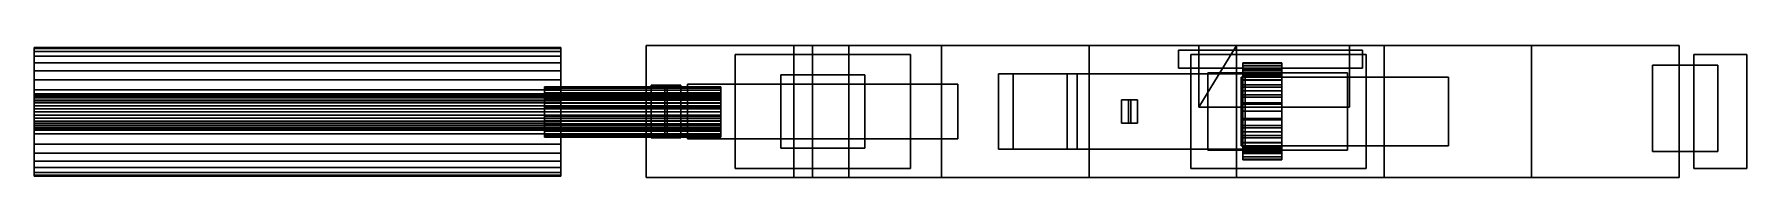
# Model space of a CAD drawing. Extents: x -0.84 to 1.05, y -0.07 to 0.07.
import ezdxf

# ---------------------------------------------------------------- set-up
doc = ezdxf.new("R2010")
doc.units = 0
for name, color, linetype in [('CARGADOR', 88, 'CONTINUOUS'), ('CUBO_5', 88, 'CONTINUOUS'), ('CUERPO', 88, 'CONTINUOUS'), ('GATILLO', 88, 'CONTINUOUS'), ('GRIP', 88, 'CONTINUOUS'), ('MIRA', 88, 'CONTINUOUS'), ('SILENCIADOR', 88, 'CONTINUOUS')]:
    doc.layers.add(name, color=color, linetype=linetype)

msp = doc.modelspace()

# ---------------------------------------------------------------- meshes
at = {"layer": 'CARGADOR'}
mesh = msp.add_polyface(dxfattribs=at)
corners = [(0.4515, -0.0427, 1.4216), (0.4515, -0.0427, 2.0181), (0.6052, -0.0427, 1.4216), (0.6052, -0.0427, 2.0181), (0.6052, 0.0427, 1.4216), (0.6052, 0.0427, 2.0181), (0.4515, 0.0427, 1.4216), (0.4515, 0.0427, 2.0181)]
mesh.append_faces([[corners[k] for k in face] for face in [(0, 1, 3, 2), (2, 3, 5, 4), (4, 5, 7, 6), (6, 7, 1, 0), (1, 7, 5, 3), (6, 0, 2, 4)]])
at = {"layer": 'CUBO_5'}
mesh = msp.add_polyface(dxfattribs=at)
corners = [(0.4193, 0.0477, 2.1929), (0.4193, 0.0477, 2.2485), (0.6217, 0.0477, 2.1929), (0.6217, 0.0477, 2.2485), (0.6217, 0.0675, 2.1929), (0.6217, 0.0675, 2.2485), (0.4193, 0.0675, 2.1929), (0.4193, 0.0675, 2.2485)]
mesh.append_faces([[corners[k] for k in face] for face in [(0, 1, 3, 2), (2, 3, 5, 4), (4, 5, 7, 6), (6, 7, 1, 0), (1, 7, 5, 3), (6, 0, 2, 4)]])
at = {"layer": 'CUERPO'}
mesh = msp.add_polyface(dxfattribs=at)
corners = [(-0.1215, 0.0299, 2.1243), (-0.1215, -0.0299, 2.1243), (-0.1215, -0.0299, 2.0665), (-0.1215, 0.0299, 2.0665), (-0.1441, -0.0291, 2.0345), (-0.1289, -0.0291, 2.0393), (-0.1289, 0.0291, 2.0393), (-0.1441, 0.0291, 2.0345), (-0.1466, 0.0291, 2.0955), (-0.1618, 0.0291, 2.0907), (-0.1466, -0.0291, 2.0955), (-0.1618, -0.0291, 2.0907), (-0.0848, -0.0005, 2.1242), (-0.0848, -0.0005, 2.1318), (-0.0848, 0.003, 2.1321), (-0.0848, 0.0043, 2.1247), (-0.0848, 0.0064, 2.133), (-0.0848, 0.009, 2.1259), (-0.0848, 0.0096, 2.1345), (-0.0848, 0.0133, 2.1279), (-0.0848, 0.0124, 2.1365), (-0.0848, 0.0173, 2.1307), (-0.0848, 0.0149, 2.139), (-0.0848, 0.0207, 2.1341), (-0.0848, 0.0169, 2.1418), (-0.0848, 0.0234, 2.1381), (-0.0848, 0.0184, 2.145), (-0.0848, 0.0255, 2.1424), (-0.2792, 0.0173, 2.1731), (-0.0848, 0.0173, 2.1731), (-0.0848, 0.0133, 2.1758), (-0.2792, 0.0133, 2.1758), (-0.0848, 0.0124, 2.1673), (-0.2792, 0.0124, 2.1673), (-0.2792, 0.0096, 2.1693), (-0.0848, 0.0096, 2.1693), (-0.0848, 0.009, 2.1779), (-0.2792, 0.009, 2.1779), (-0.2792, 0.0064, 2.1708), (-0.0848, 0.0064, 2.1708), (-0.0848, 0.0043, 2.1791), (-0.2792, 0.0043, 2.1791), (-0.2792, 0.003, 2.1717), (-0.0848, 0.003, 2.1717), (-0.0848, -0.0005, 2.1795), (-0.2792, -0.0005, 2.1795), (-0.2792, -0.0005, 2.172), (-0.0848, -0.0005, 2.172), (-0.0848, -0.0053, 2.1791), (-0.2792, -0.0053, 2.1791), (-0.2792, -0.004, 2.1717), (-0.0848, -0.004, 2.1717), (-0.2792, -0.0074, 2.1708), (-0.0848, -0.0074, 2.1708), (-0.2792, -0.0099, 2.1259), (-0.0848, -0.0099, 2.1259), (-0.0848, -0.0053, 2.1247), (-0.2792, -0.0053, 2.1247), (-0.0848, -0.0074, 2.133), (-0.2792, -0.0074, 2.133), (-0.2792, -0.004, 2.1321), (-0.0848, -0.004, 2.1321), (-0.0848, -0.0005, 2.1242), (-0.2792, -0.0005, 2.1242), (-0.2792, -0.0005, 2.1318), (-0.0848, -0.0005, 2.1318), (-0.0045, 0.0727, 2.0832), (-0.0045, 0.0727, 2.1492), (-0.167, 0.0727, 2.1492), (-0.167, 0.0727, 2.0832), (-0.0045, 0.0727, 2.2152), (-0.167, 0.0727, 2.2152), (-0.167, -0.0727, 2.1492), (-0.167, -0.0727, 2.0832), (-0.167, -0.0727, 2.2152), (-0.0045, -0.0727, 2.0832)]
mesh.append_faces([[corners[k] for k in face] for face in [(0, 1, 2, 3), (4, 5, 6, 7), (7, 6, 8, 9), (9, 8, 10, 11), (10, 8, 6, 5), (9, 11, 4, 7), (12, 13, 14, 15), (15, 14, 16, 17), (17, 16, 18, 19), (19, 18, 20, 21), (21, 20, 22, 23), (23, 22, 24, 25), (25, 24, 26, 27), (28, 29, 30, 31), (32, 33, 34, 35), (31, 30, 36, 37), (35, 34, 38, 39), (37, 36, 40, 41), (39, 38, 42, 43), (41, 40, 44, 45), (43, 42, 46, 47), (45, 44, 48, 49), (47, 46, 50, 51), (51, 50, 52, 53), (54, 55, 56, 57), (58, 59, 60, 61), (57, 56, 62, 63), (61, 60, 64, 65), (66, 67, 68, 69), (67, 70, 71, 68), (69, 68, 72, 73), (68, 71, 74, 72), (69, 73, 75, 66)]])
mesh = msp.add_polyface(dxfattribs=at)
corners = [(-0.0848, 0.0255, 2.1424), (-0.0848, 0.0184, 2.145), (-0.0848, 0.0193, 2.1484), (-0.0848, 0.0267, 2.1471), (-0.0848, 0.0196, 2.1519), (-0.0848, 0.0272, 2.1519), (-0.0848, 0.0193, 2.1554), (-0.0848, 0.0267, 2.1567), (-0.0848, 0.0184, 2.1588), (-0.0848, 0.0255, 2.1613), (-0.0848, 0.0169, 2.1619), (-0.0848, 0.0234, 2.1657), (-0.0848, 0.0149, 2.1648), (-0.0848, 0.0207, 2.1696), (-0.0848, 0.0124, 2.1673), (-0.0848, 0.0173, 2.1731), (-0.0848, 0.0096, 2.1693), (-0.0848, 0.0133, 2.1758), (-0.0848, 0.0064, 2.1708), (-0.0848, 0.009, 2.1779), (-0.0848, 0.003, 2.1717), (-0.0848, 0.0043, 2.1791), (-0.0848, -0.0005, 2.172), (-0.0848, -0.0005, 2.1795), (-0.0848, -0.004, 2.1717), (-0.0848, -0.0053, 2.1791), (-0.0848, -0.0074, 2.1708), (-0.0848, -0.0099, 2.1779), (-0.0848, -0.0105, 2.1693), (-0.0848, -0.0143, 2.1758), (-0.0848, -0.0134, 2.1673), (-0.0848, -0.0183, 2.1731), (-0.0848, -0.0159, 2.1648), (-0.0848, -0.0217, 2.1696), (-0.0848, -0.0179, 2.1619), (-0.0848, -0.0244, 2.1657), (-0.0848, -0.0194, 2.1588), (-0.0848, -0.0265, 2.1613), (-0.0848, -0.0203, 2.1554), (-0.0848, -0.0277, 2.1567), (-0.0848, -0.0206, 2.1519), (-0.0848, -0.0281, 2.1519), (-0.0848, -0.0203, 2.1484), (-0.0848, -0.0277, 2.1471), (-0.0848, -0.0194, 2.145), (-0.0848, -0.0265, 2.1424), (-0.0848, -0.0179, 2.1418), (-0.0848, -0.0244, 2.1381), (-0.0848, -0.0159, 2.139), (-0.0848, -0.0217, 2.1341), (-0.0848, -0.0134, 2.1365), (-0.0848, -0.0183, 2.1307), (-0.0848, -0.0105, 2.1345), (-0.0848, -0.0143, 2.1279), (-0.0848, -0.0074, 2.133), (-0.0848, -0.0099, 2.1259), (-0.0848, -0.004, 2.1321), (-0.0848, -0.0053, 2.1247), (-0.0848, -0.0005, 2.1318), (-0.0848, -0.0005, 2.1242), (-0.167, -0.0727, 2.2152), (0.0161, -0.0727, 2.2811), (0.0562, -0.0727, 2.2811), (-0.0045, -0.0727, 2.2152), (-0.0045, 0.0727, 2.2152), (0.0562, 0.0727, 2.2811), (0.0161, 0.0727, 2.2811), (-0.167, 0.0727, 2.2152)]
mesh.append_faces([[corners[k] for k in face] for face in [(0, 1, 2, 3), (3, 2, 4, 5), (5, 4, 6, 7), (7, 6, 8, 9), (9, 8, 10, 11), (11, 10, 12, 13), (13, 12, 14, 15), (15, 14, 16, 17), (17, 16, 18, 19), (19, 18, 20, 21), (21, 20, 22, 23), (23, 22, 24, 25), (25, 24, 26, 27), (27, 26, 28, 29), (29, 28, 30, 31), (31, 30, 32, 33), (33, 32, 34, 35), (35, 34, 36, 37), (37, 36, 38, 39), (39, 38, 40, 41), (41, 40, 42, 43), (43, 42, 44, 45), (45, 44, 46, 47), (47, 46, 48, 49), (49, 48, 50, 51), (51, 50, 52, 53), (53, 52, 54, 55), (55, 54, 56, 57), (57, 56, 58, 59), (60, 61, 62, 63), (64, 65, 66, 67), (67, 66, 61, 60)]])
mesh = msp.add_polyface(dxfattribs=at)
corners = [(-0.1215, -0.0299, 2.1243), (0.1762, -0.0299, 2.1243), (0.1762, -0.0299, 2.0665), (-0.1215, -0.0299, 2.0665), (0.1762, 0.0299, 2.0665), (-0.1215, 0.0299, 2.0665), (0.1762, 0.0299, 2.1243), (-0.1215, 0.0299, 2.1243), (-0.0045, -0.0727, 2.0832), (-0.0045, -0.0727, 2.1492), (0.158, -0.0727, 2.1492), (0.158, -0.0727, 2.0832), (0.3206, -0.0727, 2.1492), (0.3206, -0.0727, 2.0832), (-0.0045, -0.0727, 2.2152), (0.158, -0.0727, 2.2152), (0.3206, -0.0727, 2.2152), (0.0562, -0.0727, 2.2811), (0.158, -0.0727, 2.2811), (0.3206, -0.0727, 2.2811), (0.3206, 0.0727, 2.0832), (0.3206, 0.0727, 2.1492), (0.158, 0.0727, 2.1492), (0.158, 0.0727, 2.0832), (-0.0045, 0.0727, 2.1492), (-0.0045, 0.0727, 2.0832), (0.4415, 0.0727, 2.2152), (0.3206, 0.0727, 2.2152), (0.4415, 0.0727, 2.201), (0.158, 0.0727, 2.2152), (-0.0045, 0.0727, 2.2152), (0.4415, 0.0727, 2.2403), (0.3206, 0.0727, 2.2811), (0.158, 0.0727, 2.2811), (0.0562, 0.0727, 2.2811), (0.0161, -0.0727, 2.2811), (0.0161, 0.0727, 2.2811), (0.2208, -0.0413, 2.1042), (0.2369, -0.0413, 2.1131), (0.3076, -0.0413, 1.9835), (0.2965, -0.0413, 1.9688), (0.4925, -0.0413, 1.98), (0.4925, -0.0413, 1.9616), (0.4925, 0.0413, 1.9616), (0.4925, 0.0413, 1.98), (0.3076, 0.0413, 1.9835), (0.2965, 0.0413, 1.9688), (0.2369, 0.0413, 2.1131), (0.2208, 0.0413, 2.1042)]
mesh.append_faces([[corners[k] for k in face] for face in [(0, 1, 2, 3), (3, 2, 4, 5), (5, 4, 6, 7), (7, 6, 1, 0), (1, 6, 4, 2), (8, 9, 10, 11), (11, 10, 12, 13), (9, 14, 15, 10), (10, 15, 16, 12), (14, 17, 18, 15), (15, 18, 19, 16), (20, 21, 22, 23), (23, 22, 24, 25), (26, 27, 21, 28), (21, 27, 29, 22), (22, 29, 30, 24), (27, 26, 31, 32), (27, 32, 33, 29), (29, 33, 34, 30), (35, 36, 34, 17), (17, 34, 33, 18), (18, 33, 32, 19), (25, 8, 11, 23), (23, 11, 13, 20), (37, 38, 39, 40), (40, 39, 41, 42), (43, 44, 45, 46), (46, 45, 47, 48), (48, 47, 38, 37), (38, 47, 45, 39), (39, 45, 44, 41), (48, 37, 40, 46), (46, 40, 42, 43)]])
mesh = msp.add_polyface(dxfattribs=at)
corners = [(0.3206, -0.0727, 2.0832), (0.3206, -0.0727, 2.1492), (0.4831, -0.0727, 2.1492), (0.4831, -0.0727, 2.0832), (0.6456, -0.0727, 2.1492), (0.6456, -0.0727, 2.0832), (0.3206, -0.0727, 2.2152), (0.4831, -0.0727, 2.2152), (0.6456, -0.0727, 2.2152), (0.3206, -0.0727, 2.2811), (0.4831, -0.0727, 2.2811), (0.6456, -0.0727, 2.2811), (0.6456, 0.0727, 2.0832), (0.6456, 0.0727, 2.1492), (0.4831, 0.0727, 2.1492), (0.4831, 0.0727, 2.0832), (0.3206, 0.0727, 2.1492), (0.3206, 0.0727, 2.0832), (0.4831, 0.0727, 2.201), (0.6074, 0.0727, 2.201), (0.4415, 0.0727, 2.201), (0.6456, 0.0727, 2.2811), (0.4831, 0.0727, 2.2811), (0.4831, 0.0727, 2.2403), (0.6074, 0.0727, 2.2403), (0.4415, 0.0727, 2.2403), (0.3206, 0.0727, 2.2811), (0.4415, 0.0047, 2.2403), (0.4415, 0.0047, 2.201), (0.6074, 0.0047, 2.201), (0.6074, 0.0047, 2.2403), (0.6074, 0.0727, 2.201), (0.6074, 0.0727, 2.2152), (0.6074, 0.0727, 2.2403), (0.4415, 0.0727, 2.2403), (0.4415, 0.0727, 2.2152), (0.4415, 0.0727, 2.201), (0.4831, 0.0727, 2.2403), (0.4831, 0.0727, 2.201), (0.4925, -0.0413, 1.9616), (0.4925, -0.0413, 1.98), (0.4925, 0.0413, 1.98), (0.4925, 0.0413, 1.9616), (0.4327, -0.0626, 2.1163), (0.626, -0.0626, 2.1163), (0.626, -0.0626, 1.7518), (0.4327, -0.0626, 1.7518), (0.626, 0.0626, 1.7518), (0.4327, 0.0626, 1.7518), (0.626, 0.0626, 2.1163), (0.4327, 0.0626, 2.1163)]
mesh.append_faces([[corners[k] for k in face] for face in [(0, 1, 2, 3), (3, 2, 4, 5), (1, 6, 7, 2), (2, 7, 8, 4), (6, 9, 10, 7), (7, 10, 11, 8), (12, 13, 14, 15), (15, 14, 16, 17), (18, 14, 13, 19), (16, 14, 18, 20), (21, 22, 23, 24), (25, 23, 22, 26), (9, 26, 22, 10), (10, 22, 21, 11), (17, 0, 3, 15), (15, 3, 5, 12), (27, 28, 29, 30), (29, 31, 32, 30), (33, 30, 32, 32), (34, 35, 27, 27), (28, 27, 35, 36), (33, 37, 27, 30), (27, 37, 34, 34), (36, 38, 28, 28), (29, 28, 38, 31), (39, 40, 41, 42), (43, 44, 45, 46), (46, 45, 47, 48), (48, 47, 49, 50), (50, 49, 44, 43), (44, 49, 47, 45), (50, 43, 46, 48)]])
mesh = msp.add_polyface(dxfattribs=at)
corners = [(0.9414, -0.0441, 2.1628), (0.9414, -0.0441, 2.2481), (1.0131, -0.0441, 2.2481), (1.0131, -0.0441, 2.1628), (1.0131, 0.0509, 2.2481), (1.0131, 0.0509, 2.1628), (0.9414, 0.0509, 2.2481), (0.9414, 0.0509, 2.1628), (0.9868, -0.0626, 2.2673), (1.0451, -0.0626, 2.2673), (1.0451, -0.0626, 1.9028), (0.9868, -0.0626, 1.9028), (1.0451, 0.0626, 1.9028), (0.9868, 0.0626, 1.9028), (1.0451, 0.0626, 2.2673), (0.9868, 0.0626, 2.2673), (0.6456, -0.0727, 2.0832), (0.6456, -0.0727, 2.1492), (0.8081, -0.0727, 2.1492), (0.8081, -0.0727, 2.0832), (0.9706, -0.0727, 2.1492), (0.9706, -0.0727, 2.142), (0.6456, -0.0727, 2.2152), (0.8081, -0.0727, 2.2152), (0.9706, -0.0727, 2.2152), (0.6456, -0.0727, 2.2811), (0.8081, -0.0727, 2.2811), (0.9706, -0.0727, 2.2811), (0.9706, 0.0727, 2.1492), (0.9706, 0.0727, 2.142), (0.9706, 0.0727, 2.2152), (0.9706, 0.0727, 2.2811), (0.8081, 0.0727, 2.1492), (0.8081, 0.0727, 2.0832), (0.6456, 0.0727, 2.1492), (0.6456, 0.0727, 2.0832), (0.8081, 0.0727, 2.2152), (0.6456, 0.0727, 2.2152), (0.6074, 0.0727, 2.2152), (0.6074, 0.0727, 2.201), (0.8081, 0.0727, 2.2811), (0.6456, 0.0727, 2.2811), (0.6074, 0.0727, 2.2403)]
mesh.append_faces([[corners[k] for k in face] for face in [(0, 1, 2, 3), (3, 2, 4, 5), (5, 4, 6, 7), (7, 6, 1, 0), (1, 6, 4, 2), (7, 0, 3, 5), (8, 9, 10, 11), (11, 10, 12, 13), (13, 12, 14, 15), (15, 14, 9, 8), (9, 14, 12, 10), (15, 8, 11, 13), (16, 17, 18, 19), (19, 18, 20, 21), (17, 22, 23, 18), (18, 23, 24, 20), (22, 25, 26, 23), (23, 26, 27, 24), (21, 20, 28, 29), (20, 24, 30, 28), (24, 27, 31, 30), (29, 28, 32, 33), (33, 32, 34, 35), (28, 30, 36, 32), (32, 36, 37, 34), (34, 37, 38, 39), (30, 31, 40, 36), (36, 40, 41, 37), (42, 38, 37, 41), (25, 41, 40, 26), (26, 40, 31, 27), (35, 16, 19, 33), (33, 19, 21, 29)]])
mesh = msp.add_polyface(dxfattribs=at)
corners = [(-0.2792, -0.0005, 2.1318), (-0.2792, -0.0005, 2.1242), (-0.2792, 0.0043, 2.1247), (-0.2792, 0.003, 2.1321), (-0.2792, -0.0005, 2.1242), (-0.0848, -0.0005, 2.1242), (-0.0848, 0.0043, 2.1247), (-0.2792, 0.0043, 2.1247), (-0.0848, -0.0005, 2.1318), (-0.2792, -0.0005, 2.1318), (-0.2792, 0.003, 2.1321), (-0.0848, 0.003, 2.1321), (-0.2792, 0.009, 2.1259), (-0.2792, 0.0064, 2.133), (-0.0848, 0.009, 2.1259), (-0.2792, 0.009, 2.1259), (-0.2792, 0.0064, 2.133), (-0.0848, 0.0064, 2.133), (-0.2792, 0.0133, 2.1279), (-0.2792, 0.0096, 2.1345), (-0.0848, 0.0133, 2.1279), (-0.2792, 0.0133, 2.1279), (-0.2792, 0.0096, 2.1345), (-0.0848, 0.0096, 2.1345), (-0.2792, 0.0173, 2.1307), (-0.2792, 0.0124, 2.1365), (-0.0848, 0.0173, 2.1307), (-0.2792, 0.0173, 2.1307), (-0.2792, 0.0124, 2.1365), (-0.0848, 0.0124, 2.1365), (-0.2792, 0.0207, 2.1341), (-0.2792, 0.0149, 2.139), (-0.0848, 0.0207, 2.1341), (-0.2792, 0.0207, 2.1341), (-0.2792, 0.0149, 2.139), (-0.0848, 0.0149, 2.139), (-0.2792, 0.0234, 2.1381), (-0.2792, 0.0169, 2.1418), (-0.0848, 0.0234, 2.1381), (-0.2792, 0.0234, 2.1381), (-0.2792, 0.0169, 2.1418), (-0.0848, 0.0169, 2.1418), (-0.2792, 0.0255, 2.1424), (-0.2792, 0.0184, 2.145), (-0.0848, 0.0255, 2.1424), (-0.2792, 0.0255, 2.1424), (-0.2792, 0.0184, 2.145), (-0.0848, 0.0184, 2.145), (-0.2792, 0.0267, 2.1471), (-0.2792, 0.0193, 2.1484), (-0.0848, 0.0267, 2.1471), (-0.2792, 0.0267, 2.1471), (-0.2792, 0.0193, 2.1484), (-0.0848, 0.0193, 2.1484), (-0.2792, 0.0272, 2.1519), (-0.2792, 0.0196, 2.1519), (-0.0848, 0.0272, 2.1519), (-0.2792, 0.0272, 2.1519), (-0.2792, 0.0196, 2.1519), (-0.0848, 0.0196, 2.1519), (-0.2792, 0.0267, 2.1567), (-0.2792, 0.0193, 2.1554), (-0.0848, 0.0267, 2.1567), (-0.2792, 0.0267, 2.1567), (-0.2792, 0.0193, 2.1554), (-0.0848, 0.0193, 2.1554), (-0.2792, 0.0255, 2.1613), (-0.2792, 0.0184, 2.1588), (-0.0848, 0.0255, 2.1613), (-0.2792, 0.0255, 2.1613), (-0.2792, 0.0184, 2.1588), (-0.0848, 0.0184, 2.1588), (-0.2792, 0.0234, 2.1657), (-0.2792, 0.0169, 2.1619), (-0.0848, 0.0234, 2.1657), (-0.2792, 0.0234, 2.1657), (-0.2792, 0.0169, 2.1619), (-0.0848, 0.0169, 2.1619), (-0.2792, 0.0207, 2.1696), (-0.2792, 0.0149, 2.1648), (-0.0848, 0.0207, 2.1696), (-0.2792, 0.0207, 2.1696), (-0.2792, 0.0149, 2.1648), (-0.0848, 0.0149, 2.1648), (-0.2792, 0.0173, 2.1731), (-0.2792, 0.0124, 2.1673), (-0.0848, 0.0173, 2.1731), (-0.2792, 0.0173, 2.1731), (-0.2792, 0.0124, 2.1673), (-0.0848, 0.0124, 2.1673), (-0.2792, 0.0133, 2.1758), (-0.2792, 0.0096, 2.1693), (-0.2792, 0.009, 2.1779), (-0.2792, 0.0064, 2.1708), (-0.2792, 0.0043, 2.1791), (-0.2792, 0.003, 2.1717), (-0.2792, -0.0005, 2.1795), (-0.2792, -0.0005, 2.172), (-0.2792, -0.0053, 2.1791), (-0.2792, -0.004, 2.1717), (-0.2792, -0.0099, 2.1779), (-0.2792, -0.0074, 2.1708), (-0.2792, -0.0143, 2.1758), (-0.2792, -0.0105, 2.1693), (-0.2792, -0.0183, 2.1731), (-0.2792, -0.0134, 2.1673), (-0.2792, -0.0217, 2.1696), (-0.2792, -0.0159, 2.1648), (-0.2792, -0.0244, 2.1657), (-0.2792, -0.0179, 2.1619), (-0.2792, -0.0265, 2.1613), (-0.2792, -0.0194, 2.1588), (-0.2792, -0.0277, 2.1567), (-0.2792, -0.0203, 2.1554), (-0.2792, -0.0281, 2.1519), (-0.2792, -0.0206, 2.1519), (-0.2792, -0.0277, 2.1471), (-0.2792, -0.0203, 2.1484), (-0.2792, -0.0265, 2.1424), (-0.2792, -0.0194, 2.145), (-0.2792, -0.0244, 2.1381), (-0.2792, -0.0179, 2.1418), (-0.2792, -0.0217, 2.1341), (-0.2792, -0.0159, 2.139), (-0.2792, -0.0183, 2.1307), (-0.2792, -0.0134, 2.1365), (-0.2792, -0.0143, 2.1279), (-0.2792, -0.0105, 2.1345), (-0.2792, -0.0099, 2.1259), (-0.2792, -0.0074, 2.133), (-0.2792, -0.0053, 2.1247), (-0.2792, -0.004, 2.1321)]
mesh.append_faces([[corners[k] for k in face] for face in [(0, 1, 2, 3), (4, 5, 6, 7), (8, 9, 10, 11), (3, 2, 12, 13), (7, 6, 14, 15), (11, 10, 16, 17), (13, 12, 18, 19), (15, 14, 20, 21), (17, 16, 22, 23), (19, 18, 24, 25), (21, 20, 26, 27), (23, 22, 28, 29), (25, 24, 30, 31), (27, 26, 32, 33), (29, 28, 34, 35), (31, 30, 36, 37), (33, 32, 38, 39), (35, 34, 40, 41), (37, 36, 42, 43), (39, 38, 44, 45), (41, 40, 46, 47), (43, 42, 48, 49), (45, 44, 50, 51), (47, 46, 52, 53), (49, 48, 54, 55), (51, 50, 56, 57), (53, 52, 58, 59), (55, 54, 60, 61), (57, 56, 62, 63), (59, 58, 64, 65), (61, 60, 66, 67), (63, 62, 68, 69), (65, 64, 70, 71), (67, 66, 72, 73), (69, 68, 74, 75), (71, 70, 76, 77), (73, 72, 78, 79), (75, 74, 80, 81), (77, 76, 82, 83), (79, 78, 84, 85), (81, 80, 86, 87), (83, 82, 88, 89), (85, 84, 90, 91), (91, 90, 92, 93), (93, 92, 94, 95), (95, 94, 96, 97), (97, 96, 98, 99), (99, 98, 100, 101), (101, 100, 102, 103), (103, 102, 104, 105), (105, 104, 106, 107), (107, 106, 108, 109), (109, 108, 110, 111), (111, 110, 112, 113), (113, 112, 114, 115), (115, 114, 116, 117), (117, 116, 118, 119), (119, 118, 120, 121), (121, 120, 122, 123), (123, 122, 124, 125), (125, 124, 126, 127), (127, 126, 128, 129), (129, 128, 130, 131), (131, 130, 1, 0)]])
mesh = msp.add_polyface(dxfattribs=at)
corners = [(-0.1618, -0.0291, 2.0907), (-0.1466, -0.0291, 2.0955), (-0.1289, -0.0291, 2.0393), (-0.1441, -0.0291, 2.0345), (-0.2792, -0.0053, 2.1791), (-0.0848, -0.0053, 2.1791), (-0.0848, -0.0099, 2.1779), (-0.2792, -0.0099, 2.1779), (-0.0848, -0.0143, 2.1758), (-0.2792, -0.0143, 2.1758), (-0.0848, -0.0074, 2.1708), (-0.2792, -0.0074, 2.1708), (-0.2792, -0.0105, 2.1693), (-0.0848, -0.0105, 2.1693), (-0.0848, -0.0183, 2.1731), (-0.2792, -0.0183, 2.1731), (-0.2792, -0.0134, 2.1673), (-0.0848, -0.0134, 2.1673), (-0.0848, -0.0217, 2.1696), (-0.2792, -0.0217, 2.1696), (-0.2792, -0.0159, 2.1648), (-0.0848, -0.0159, 2.1648), (-0.0848, -0.0244, 2.1657), (-0.2792, -0.0244, 2.1657), (-0.2792, -0.0179, 2.1619), (-0.0848, -0.0179, 2.1619), (-0.0848, -0.0265, 2.1613), (-0.2792, -0.0265, 2.1613), (-0.2792, -0.0194, 2.1588), (-0.0848, -0.0194, 2.1588), (-0.0848, -0.0277, 2.1567), (-0.2792, -0.0277, 2.1567), (-0.2792, -0.0203, 2.1554), (-0.0848, -0.0203, 2.1554), (-0.0848, -0.0281, 2.1519), (-0.2792, -0.0281, 2.1519), (-0.2792, -0.0206, 2.1519), (-0.0848, -0.0206, 2.1519), (-0.0848, -0.0277, 2.1471), (-0.2792, -0.0277, 2.1471), (-0.2792, -0.0203, 2.1484), (-0.0848, -0.0203, 2.1484), (-0.0848, -0.0265, 2.1424), (-0.2792, -0.0265, 2.1424), (-0.2792, -0.0194, 2.145), (-0.0848, -0.0194, 2.145), (-0.0848, -0.0244, 2.1381), (-0.2792, -0.0244, 2.1381), (-0.2792, -0.0179, 2.1418), (-0.0848, -0.0179, 2.1418), (-0.0848, -0.0217, 2.1341), (-0.2792, -0.0217, 2.1341), (-0.2792, -0.0159, 2.139), (-0.0848, -0.0159, 2.139), (-0.0848, -0.0183, 2.1307), (-0.2792, -0.0183, 2.1307), (-0.2792, -0.0134, 2.1365), (-0.0848, -0.0134, 2.1365), (-0.0848, -0.0143, 2.1279), (-0.2792, -0.0143, 2.1279), (-0.2792, -0.0105, 2.1345), (-0.0848, -0.0105, 2.1345), (-0.0848, -0.0099, 2.1259), (-0.2792, -0.0099, 2.1259), (-0.2792, -0.0074, 2.133), (-0.0848, -0.0074, 2.133), (-0.167, -0.0727, 2.0832), (-0.167, -0.0727, 2.1492), (-0.0045, -0.0727, 2.1492), (-0.0045, -0.0727, 2.0832), (-0.167, -0.0727, 2.2152), (-0.0045, -0.0727, 2.2152)]
mesh.append_faces([[corners[k] for k in face] for face in [(0, 1, 2, 3), (4, 5, 6, 7), (7, 6, 8, 9), (10, 11, 12, 13), (9, 8, 14, 15), (13, 12, 16, 17), (15, 14, 18, 19), (17, 16, 20, 21), (19, 18, 22, 23), (21, 20, 24, 25), (23, 22, 26, 27), (25, 24, 28, 29), (27, 26, 30, 31), (29, 28, 32, 33), (31, 30, 34, 35), (33, 32, 36, 37), (35, 34, 38, 39), (37, 36, 40, 41), (39, 38, 42, 43), (41, 40, 44, 45), (43, 42, 46, 47), (45, 44, 48, 49), (47, 46, 50, 51), (49, 48, 52, 53), (51, 50, 54, 55), (53, 52, 56, 57), (55, 54, 58, 59), (57, 56, 60, 61), (59, 58, 62, 63), (61, 60, 64, 65), (66, 67, 68, 69), (67, 70, 71, 68)]])
at = {"layer": 'GATILLO'}
mesh = msp.add_polyface(dxfattribs=at)
corners = [(0.3563, -0.0128, 2.017), (0.364, -0.0128, 2.0859), (0.3665, -0.0128, 2.0158), (0.3742, -0.0128, 2.0848), (0.3665, 0.0128, 2.0158), (0.3742, 0.0128, 2.0848), (0.3563, 0.0128, 2.017), (0.364, 0.0128, 2.0859)]
mesh.append_faces([[corners[k] for k in face] for face in [(0, 1, 3, 2), (2, 3, 5, 4), (4, 5, 7, 6), (6, 7, 1, 0), (1, 7, 5, 3), (6, 0, 2, 4)]])
at = {"layer": 'GRIP'}
mesh = msp.add_polyface(dxfattribs=at)
corners = [(-0.0189, -0.0402, 2.0678), (0.0736, -0.0402, 2.0678), (-0.0189, -0.0402, 1.7594), (0.0736, -0.0402, 1.7594), (-0.0189, 0.0402, 1.7594), (0.0736, 0.0402, 1.7594), (-0.0189, 0.0402, 2.0678), (0.0736, 0.0402, 2.0678), (-0.0693, -0.0626, 2.0842), (0.124, -0.0626, 2.0842), (-0.0693, -0.0626, 2.0458), (0.124, -0.0626, 2.0458), (-0.0693, 0.0626, 2.0458), (0.124, 0.0626, 2.0458), (-0.0693, 0.0626, 2.0842), (0.124, 0.0626, 2.0842)]
mesh.append_faces([[corners[k] for k in face] for face in [(0, 1, 3, 2), (2, 3, 5, 4), (4, 5, 7, 6), (6, 7, 1, 0), (1, 7, 5, 3), (6, 0, 2, 4), (8, 9, 11, 10), (10, 11, 13, 12), (12, 13, 15, 14), (14, 15, 9, 8), (9, 15, 13, 11), (14, 8, 10, 12)]])
at = {"layer": 'MIRA'}
mesh = msp.add_polyface(dxfattribs=at)
corners = [(0.4902, 0.0002, 2.2868), (0.4902, 0.0002, 2.2787), (0.4902, 0.0002, 2.2787), (0.533, 0.0002, 2.2787), (0.533, 0.0002, 2.2787), (0.533, 0.0002, 2.2868), (0.533, 0.0002, 2.2868), (0.4902, 0.0002, 2.2868), (0.4902, 0.008, 2.2875), (0.4902, 0.0094, 2.2795), (0.4902, 0.0094, 2.2795), (0.533, 0.0094, 2.2795), (0.533, 0.0094, 2.2795), (0.533, 0.008, 2.2875), (0.533, 0.008, 2.2875), (0.4902, 0.008, 2.2875), (0.4902, 0.0156, 2.2895), (0.4902, 0.0184, 2.2819), (0.4902, 0.0184, 2.2819), (0.533, 0.0184, 2.2819), (0.533, 0.0184, 2.2819), (0.533, 0.0156, 2.2895), (0.533, 0.0156, 2.2895), (0.4902, 0.0156, 2.2895), (0.4902, 0.0228, 2.2929), (0.4902, 0.0268, 2.2858), (0.4902, 0.0268, 2.2858), (0.533, 0.0268, 2.2858), (0.533, 0.0268, 2.2858), (0.533, 0.0228, 2.2929), (0.533, 0.0228, 2.2929), (0.4902, 0.0228, 2.2929), (0.4902, 0.0293, 2.2974), (0.4902, 0.0345, 2.2912), (0.4902, 0.0345, 2.2912), (0.533, 0.0345, 2.2912), (0.533, 0.0345, 2.2912), (0.533, 0.0293, 2.2974), (0.533, 0.0293, 2.2974), (0.4902, 0.0293, 2.2974), (0.4902, 0.0348, 2.303), (0.4902, 0.0411, 2.2978), (0.4902, 0.0411, 2.2978), (0.533, 0.0411, 2.2978), (0.533, 0.0411, 2.2978), (0.533, 0.0348, 2.303), (0.533, 0.0348, 2.303), (0.4902, 0.0348, 2.303), (0.4902, 0.0394, 2.3094), (0.4902, 0.0464, 2.3054), (0.4902, 0.0464, 2.3054), (0.533, 0.0464, 2.3054), (0.533, 0.0464, 2.3054), (0.533, 0.0394, 2.3094), (0.533, 0.0394, 2.3094), (0.4902, 0.0394, 2.3094), (0.4902, 0.0427, 2.3166), (0.4902, 0.0503, 2.3138), (0.4902, 0.0503, 2.3138), (0.533, 0.0503, 2.3138), (0.533, 0.0503, 2.3138), (0.533, 0.0427, 2.3166), (0.533, 0.0427, 2.3166), (0.4902, 0.0427, 2.3166), (0.4902, 0.0447, 2.3242), (0.4902, 0.0527, 2.3228), (0.4902, 0.0527, 2.3228), (0.533, 0.0527, 2.3228), (0.533, 0.0527, 2.3228), (0.533, 0.0447, 2.3242), (0.533, 0.0447, 2.3242), (0.4902, 0.0447, 2.3242), (0.4902, 0.0454, 2.3321), (0.4902, 0.0535, 2.3321), (0.4902, 0.0535, 2.3321), (0.533, 0.0535, 2.3321), (0.533, 0.0535, 2.3321), (0.533, 0.0454, 2.3321), (0.533, 0.0454, 2.3321), (0.4902, 0.0454, 2.3321), (0.4902, 0.0447, 2.3399), (0.4902, 0.0527, 2.3413), (0.4902, 0.0527, 2.3413), (0.533, 0.0527, 2.3413), (0.533, 0.0527, 2.3413), (0.533, 0.0447, 2.3399), (0.533, 0.0447, 2.3399), (0.4902, 0.0447, 2.3399), (0.4902, 0.0427, 2.3476), (0.4902, 0.0503, 2.3503), (0.4902, 0.0503, 2.3503), (0.533, 0.0503, 2.3503), (0.533, 0.0503, 2.3503), (0.533, 0.0427, 2.3476), (0.533, 0.0427, 2.3476), (0.4902, 0.0427, 2.3476), (0.4902, 0.0394, 2.3547), (0.4902, 0.0464, 2.3588), (0.4902, 0.0464, 2.3588), (0.533, 0.0464, 2.3588), (0.533, 0.0464, 2.3588), (0.533, 0.0394, 2.3547), (0.533, 0.0394, 2.3547), (0.4902, 0.0394, 2.3547), (0.4902, 0.0348, 2.3612), (0.4902, 0.0411, 2.3664), (0.4902, 0.0411, 2.3664), (0.533, 0.0411, 2.3664), (0.533, 0.0411, 2.3664), (0.533, 0.0348, 2.3612), (0.533, 0.0348, 2.3612), (0.4902, 0.0348, 2.3612), (0.4902, 0.0293, 2.3668), (0.4902, 0.0345, 2.373), (0.4902, 0.0345, 2.373), (0.533, 0.0345, 2.373), (0.533, 0.0345, 2.373), (0.533, 0.0293, 2.3668), (0.533, 0.0293, 2.3668), (0.4902, 0.0293, 2.3668), (0.4902, 0.0228, 2.3713), (0.4902, 0.0268, 2.3783), (0.4902, 0.0268, 2.3783), (0.533, 0.0268, 2.3783), (0.533, 0.0268, 2.3783), (0.533, 0.0228, 2.3713), (0.533, 0.0228, 2.3713), (0.4902, 0.0228, 2.3713), (0.4902, 0.0156, 2.3746), (0.4902, 0.0184, 2.3823), (0.4902, 0.0184, 2.3823), (0.533, 0.0184, 2.3823), (0.533, 0.0184, 2.3823), (0.533, 0.0156, 2.3746), (0.533, 0.0156, 2.3746), (0.4902, 0.0156, 2.3746), (0.4902, 0.008, 2.3767), (0.4902, 0.0094, 2.3847), (0.4902, 0.0094, 2.3847), (0.533, 0.0094, 2.3847), (0.533, 0.0094, 2.3847), (0.533, 0.008, 2.3767), (0.533, 0.008, 2.3767), (0.4902, 0.008, 2.3767), (0.4902, 0.0002, 2.3774), (0.4902, 0.0002, 2.3855), (0.4902, 0.0002, 2.3855), (0.533, 0.0002, 2.3855), (0.533, 0.0002, 2.3855), (0.533, 0.0002, 2.3774), (0.533, 0.0002, 2.3774), (0.4902, 0.0002, 2.3774), (0.4902, -0.0077, 2.3767), (0.4902, -0.0091, 2.3847), (0.4902, -0.0091, 2.3847), (0.533, -0.0091, 2.3847), (0.533, -0.0091, 2.3847), (0.533, -0.0077, 2.3767), (0.533, -0.0077, 2.3767), (0.4902, -0.0077, 2.3767), (0.4902, -0.0153, 2.3746), (0.4902, -0.0181, 2.3823), (0.4902, -0.0181, 2.3823), (0.533, -0.0181, 2.3823), (0.533, -0.0181, 2.3823), (0.533, -0.0153, 2.3746), (0.533, -0.0153, 2.3746), (0.4902, -0.0153, 2.3746), (0.4902, -0.0225, 2.3713), (0.4902, -0.0265, 2.3783), (0.4902, -0.0265, 2.3783), (0.533, -0.0265, 2.3783), (0.533, -0.0265, 2.3783), (0.533, -0.0225, 2.3713), (0.533, -0.0225, 2.3713), (0.4902, -0.0225, 2.3713), (0.4902, -0.029, 2.3668), (0.4902, -0.0342, 2.373), (0.4902, -0.0342, 2.373), (0.533, -0.0342, 2.373), (0.533, -0.0342, 2.373), (0.533, -0.029, 2.3668), (0.533, -0.029, 2.3668), (0.4902, -0.029, 2.3668), (0.4902, -0.0345, 2.3612), (0.4902, -0.0408, 2.3664), (0.4902, -0.0408, 2.3664), (0.533, -0.0408, 2.3664), (0.533, -0.0408, 2.3664), (0.533, -0.0345, 2.3612), (0.533, -0.0345, 2.3612), (0.4902, -0.0345, 2.3612), (0.4902, -0.0391, 2.3547), (0.4902, -0.0461, 2.3588), (0.4902, -0.0461, 2.3588), (0.533, -0.0461, 2.3588), (0.533, -0.0461, 2.3588), (0.533, -0.0391, 2.3547), (0.533, -0.0391, 2.3547), (0.4902, -0.0391, 2.3547), (0.4902, -0.0424, 2.3476), (0.4902, -0.05, 2.3503), (0.4902, -0.05, 2.3503), (0.533, -0.05, 2.3503), (0.533, -0.05, 2.3503), (0.533, -0.0424, 2.3476), (0.533, -0.0424, 2.3476), (0.4902, -0.0424, 2.3476), (0.4902, -0.0444, 2.3399), (0.4902, -0.0524, 2.3413), (0.4902, -0.0524, 2.3413), (0.533, -0.0524, 2.3413), (0.533, -0.0524, 2.3413), (0.533, -0.0444, 2.3399), (0.533, -0.0444, 2.3399), (0.4902, -0.0444, 2.3399), (0.4902, -0.0451, 2.3321), (0.4902, -0.0532, 2.3321), (0.4902, -0.0532, 2.3321), (0.533, -0.0532, 2.3321), (0.533, -0.0532, 2.3321), (0.533, -0.0451, 2.3321), (0.533, -0.0451, 2.3321), (0.4902, -0.0451, 2.3321), (0.4902, -0.0444, 2.3242), (0.4902, -0.0524, 2.3228), (0.4902, -0.0524, 2.3228), (0.533, -0.0524, 2.3228), (0.533, -0.0524, 2.3228), (0.533, -0.0444, 2.3242), (0.533, -0.0444, 2.3242), (0.4902, -0.0444, 2.3242), (0.4902, -0.0424, 2.3166), (0.4902, -0.05, 2.3138), (0.4902, -0.05, 2.3138), (0.533, -0.05, 2.3138), (0.533, -0.05, 2.3138), (0.533, -0.0424, 2.3166), (0.533, -0.0424, 2.3166), (0.4902, -0.0424, 2.3166), (0.4902, -0.0391, 2.3094), (0.4902, -0.0461, 2.3054), (0.4902, -0.0461, 2.3054), (0.533, -0.0461, 2.3054), (0.533, -0.0461, 2.3054), (0.533, -0.0391, 2.3094), (0.533, -0.0391, 2.3094), (0.4902, -0.0391, 2.3094), (0.4902, -0.0345, 2.303), (0.4902, -0.0408, 2.2978), (0.4902, -0.0408, 2.2978), (0.533, -0.0408, 2.2978), (0.533, -0.0408, 2.2978), (0.533, -0.0345, 2.303), (0.533, -0.0345, 2.303), (0.4902, -0.0345, 2.303), (0.4902, -0.029, 2.2974), (0.4902, -0.0342, 2.2912), (0.4902, -0.0342, 2.2912), (0.533, -0.0342, 2.2912), (0.533, -0.0342, 2.2912), (0.533, -0.029, 2.2974), (0.533, -0.029, 2.2974), (0.4902, -0.029, 2.2974), (0.4902, -0.0225, 2.2929), (0.4902, -0.0265, 2.2858), (0.4902, -0.0265, 2.2858), (0.533, -0.0265, 2.2858), (0.533, -0.0265, 2.2858), (0.533, -0.0225, 2.2929), (0.533, -0.0225, 2.2929), (0.4902, -0.0225, 2.2929), (0.4902, -0.0153, 2.2895), (0.4902, -0.0181, 2.2819), (0.4902, -0.0181, 2.2819), (0.533, -0.0181, 2.2819), (0.533, -0.0181, 2.2819), (0.533, -0.0153, 2.2895), (0.533, -0.0153, 2.2895), (0.4902, -0.0153, 2.2895), (0.4902, -0.0077, 2.2875), (0.4902, -0.0091, 2.2795), (0.4902, -0.0091, 2.2795), (0.533, -0.0091, 2.2795), (0.533, -0.0091, 2.2795), (0.533, -0.0077, 2.2875), (0.533, -0.0077, 2.2875), (0.4902, -0.0077, 2.2875), (0.4882, -0.0376, 2.2681), (0.4882, -0.0376, 2.2948), (0.7166, -0.0376, 2.2681), (0.7166, -0.0376, 2.2948), (0.7166, 0.0376, 2.2681), (0.7166, 0.0376, 2.2948), (0.4882, 0.0376, 2.2681), (0.4882, 0.0376, 2.2948)]
mesh.append_faces([[corners[k] for k in face] for face in [(0, 1, 9, 8), (2, 3, 11, 10), (4, 5, 13, 12), (6, 7, 15, 14), (8, 9, 17, 16), (10, 11, 19, 18), (12, 13, 21, 20), (14, 15, 23, 22), (16, 17, 25, 24), (18, 19, 27, 26), (20, 21, 29, 28), (22, 23, 31, 30), (24, 25, 33, 32), (26, 27, 35, 34), (28, 29, 37, 36), (30, 31, 39, 38), (32, 33, 41, 40), (34, 35, 43, 42), (36, 37, 45, 44), (38, 39, 47, 46), (40, 41, 49, 48), (42, 43, 51, 50), (44, 45, 53, 52), (46, 47, 55, 54), (48, 49, 57, 56), (50, 51, 59, 58), (52, 53, 61, 60), (54, 55, 63, 62), (56, 57, 65, 64), (58, 59, 67, 66), (60, 61, 69, 68), (62, 63, 71, 70), (64, 65, 73, 72), (66, 67, 75, 74), (68, 69, 77, 76), (70, 71, 79, 78), (72, 73, 81, 80), (74, 75, 83, 82), (76, 77, 85, 84), (78, 79, 87, 86), (80, 81, 89, 88), (82, 83, 91, 90), (84, 85, 93, 92), (86, 87, 95, 94), (88, 89, 97, 96), (90, 91, 99, 98), (92, 93, 101, 100), (94, 95, 103, 102), (96, 97, 105, 104), (98, 99, 107, 106), (100, 101, 109, 108), (102, 103, 111, 110), (104, 105, 113, 112), (106, 107, 115, 114), (108, 109, 117, 116), (110, 111, 119, 118), (112, 113, 121, 120), (114, 115, 123, 122), (116, 117, 125, 124), (118, 119, 127, 126), (120, 121, 129, 128), (122, 123, 131, 130), (124, 125, 133, 132), (126, 127, 135, 134), (128, 129, 137, 136), (130, 131, 139, 138), (132, 133, 141, 140), (134, 135, 143, 142), (136, 137, 145, 144), (138, 139, 147, 146), (140, 141, 149, 148), (142, 143, 151, 150), (144, 145, 153, 152), (146, 147, 155, 154), (148, 149, 157, 156), (150, 151, 159, 158), (152, 153, 161, 160), (154, 155, 163, 162), (156, 157, 165, 164), (158, 159, 167, 166), (160, 161, 169, 168), (162, 163, 171, 170), (164, 165, 173, 172), (166, 167, 175, 174), (168, 169, 177, 176), (170, 171, 179, 178), (172, 173, 181, 180), (174, 175, 183, 182), (176, 177, 185, 184), (178, 179, 187, 186), (180, 181, 189, 188), (182, 183, 191, 190), (184, 185, 193, 192), (186, 187, 195, 194), (188, 189, 197, 196), (190, 191, 199, 198), (192, 193, 201, 200), (194, 195, 203, 202), (196, 197, 205, 204), (198, 199, 207, 206), (200, 201, 209, 208), (202, 203, 211, 210), (204, 205, 213, 212), (206, 207, 215, 214), (208, 209, 217, 216), (210, 211, 219, 218), (212, 213, 221, 220), (214, 215, 223, 222), (216, 217, 225, 224), (218, 219, 227, 226), (220, 221, 229, 228), (222, 223, 231, 230), (224, 225, 233, 232), (226, 227, 235, 234), (228, 229, 237, 236), (230, 231, 239, 238), (232, 233, 241, 240), (234, 235, 243, 242), (236, 237, 245, 244), (238, 239, 247, 246), (240, 241, 249, 248), (242, 243, 251, 250), (244, 245, 253, 252), (246, 247, 255, 254), (248, 249, 257, 256), (250, 251, 259, 258), (252, 253, 261, 260), (254, 255, 263, 262), (256, 257, 265, 264), (258, 259, 267, 266), (260, 261, 269, 268), (262, 263, 271, 270), (264, 265, 273, 272), (266, 267, 275, 274), (268, 269, 277, 276), (270, 271, 279, 278), (272, 273, 281, 280), (274, 275, 283, 282), (276, 277, 285, 284), (278, 279, 287, 286), (280, 281, 1, 0), (282, 283, 3, 2), (284, 285, 5, 4), (286, 287, 7, 6), (288, 289, 291, 290), (290, 291, 293, 292), (292, 293, 295, 294), (294, 295, 289, 288), (289, 295, 293, 291), (294, 288, 290, 292)]])
at = {"layer": 'SILENCIADOR'}
mesh = msp.add_polyface(dxfattribs=at)
corners = [(-0.8412, -0.0005, 2.1318), (-0.8412, -0.0005, 2.0812), (-0.8412, -0.0005, 2.0812), (-0.2613, -0.0005, 2.0812), (-0.2613, -0.0005, 2.0812), (-0.2613, -0.0005, 2.1318), (-0.2613, -0.0005, 2.1318), (-0.8412, -0.0005, 2.1318), (-0.8412, 0.003, 2.1321), (-0.8412, 0.0118, 2.0823), (-0.8412, 0.0118, 2.0823), (-0.2613, 0.0118, 2.0823), (-0.2613, 0.0118, 2.0823), (-0.2613, 0.003, 2.1321), (-0.2613, 0.003, 2.1321), (-0.8412, 0.003, 2.1321), (-0.8412, 0.0064, 2.133), (-0.8412, 0.0237, 2.0855), (-0.8412, 0.0237, 2.0855), (-0.2613, 0.0237, 2.0855), (-0.2613, 0.0237, 2.0855), (-0.2613, 0.0064, 2.133), (-0.2613, 0.0064, 2.133), (-0.8412, 0.0064, 2.133), (-0.8412, 0.0096, 2.1345), (-0.8412, 0.0348, 2.0907), (-0.8412, 0.0348, 2.0907), (-0.2613, 0.0348, 2.0907), (-0.2613, 0.0348, 2.0907), (-0.2613, 0.0096, 2.1345), (-0.2613, 0.0096, 2.1345), (-0.8412, 0.0096, 2.1345), (-0.8412, 0.0124, 2.1365), (-0.8412, 0.0449, 2.0978), (-0.8412, 0.0449, 2.0978), (-0.2613, 0.0449, 2.0978), (-0.2613, 0.0449, 2.0978), (-0.2613, 0.0124, 2.1365), (-0.2613, 0.0124, 2.1365), (-0.8412, 0.0124, 2.1365), (-0.8412, 0.0149, 2.139), (-0.8412, 0.0536, 2.1065), (-0.8412, 0.0536, 2.1065), (-0.2613, 0.0536, 2.1065), (-0.2613, 0.0536, 2.1065), (-0.2613, 0.0149, 2.139), (-0.2613, 0.0149, 2.139), (-0.8412, 0.0149, 2.139), (-0.8412, 0.0169, 2.1418), (-0.8412, 0.0607, 2.1166), (-0.8412, 0.0607, 2.1166), (-0.2613, 0.0607, 2.1166), (-0.2613, 0.0607, 2.1166), (-0.2613, 0.0169, 2.1418), (-0.2613, 0.0169, 2.1418), (-0.8412, 0.0169, 2.1418), (-0.8412, 0.0184, 2.145), (-0.8412, 0.0659, 2.1277), (-0.8412, 0.0659, 2.1277), (-0.2613, 0.0659, 2.1277), (-0.2613, 0.0659, 2.1277), (-0.2613, 0.0184, 2.145), (-0.2613, 0.0184, 2.145), (-0.8412, 0.0184, 2.145), (-0.8412, 0.0193, 2.1484), (-0.8412, 0.0691, 2.1396), (-0.8412, 0.0691, 2.1396), (-0.2613, 0.0691, 2.1396), (-0.2613, 0.0691, 2.1396), (-0.2613, 0.0193, 2.1484), (-0.2613, 0.0193, 2.1484), (-0.8412, 0.0193, 2.1484), (-0.8412, 0.0196, 2.1519), (-0.8412, 0.0702, 2.1519), (-0.8412, 0.0702, 2.1519), (-0.2613, 0.0702, 2.1519), (-0.2613, 0.0702, 2.1519), (-0.2613, 0.0196, 2.1519), (-0.2613, 0.0196, 2.1519), (-0.8412, 0.0196, 2.1519), (-0.8412, 0.0193, 2.1554), (-0.8412, 0.0691, 2.1642), (-0.8412, 0.0691, 2.1642), (-0.2613, 0.0691, 2.1642), (-0.2613, 0.0691, 2.1642), (-0.2613, 0.0193, 2.1554), (-0.2613, 0.0193, 2.1554), (-0.8412, 0.0193, 2.1554), (-0.8412, 0.0184, 2.1588), (-0.8412, 0.0659, 2.176), (-0.8412, 0.0659, 2.176), (-0.2613, 0.0659, 2.176), (-0.2613, 0.0659, 2.176), (-0.2613, 0.0184, 2.1588), (-0.2613, 0.0184, 2.1588), (-0.8412, 0.0184, 2.1588), (-0.8412, 0.0169, 2.1619), (-0.8412, 0.0607, 2.1872), (-0.8412, 0.0607, 2.1872), (-0.2613, 0.0607, 2.1872), (-0.2613, 0.0607, 2.1872), (-0.2613, 0.0169, 2.1619), (-0.2613, 0.0169, 2.1619), (-0.8412, 0.0169, 2.1619), (-0.8412, 0.0149, 2.1648), (-0.8412, 0.0536, 2.1973), (-0.8412, 0.0536, 2.1973), (-0.2613, 0.0536, 2.1973), (-0.2613, 0.0536, 2.1973), (-0.2613, 0.0149, 2.1648), (-0.2613, 0.0149, 2.1648), (-0.8412, 0.0149, 2.1648), (-0.8412, 0.0124, 2.1673), (-0.8412, 0.0449, 2.206), (-0.8412, 0.0449, 2.206), (-0.2613, 0.0449, 2.206), (-0.2613, 0.0449, 2.206), (-0.2613, 0.0124, 2.1673), (-0.2613, 0.0124, 2.1673), (-0.8412, 0.0124, 2.1673), (-0.8412, 0.0096, 2.1693), (-0.8412, 0.0348, 2.2131), (-0.8412, 0.0348, 2.2131), (-0.2613, 0.0348, 2.2131), (-0.2613, 0.0348, 2.2131), (-0.2613, 0.0096, 2.1693), (-0.2613, 0.0096, 2.1693), (-0.8412, 0.0096, 2.1693), (-0.8412, 0.0064, 2.1708), (-0.8412, 0.0237, 2.2183), (-0.8412, 0.0237, 2.2183), (-0.2613, 0.0237, 2.2183), (-0.2613, 0.0237, 2.2183), (-0.2613, 0.0064, 2.1708), (-0.2613, 0.0064, 2.1708), (-0.8412, 0.0064, 2.1708), (-0.8412, 0.003, 2.1717), (-0.8412, 0.0118, 2.2215), (-0.8412, 0.0118, 2.2215), (-0.2613, 0.0118, 2.2215), (-0.2613, 0.0118, 2.2215), (-0.2613, 0.003, 2.1717), (-0.2613, 0.003, 2.1717), (-0.8412, 0.003, 2.1717), (-0.8412, -0.0005, 2.172), (-0.8412, -0.0005, 2.2225), (-0.8412, -0.0005, 2.2225), (-0.2613, -0.0005, 2.2225), (-0.2613, -0.0005, 2.2225), (-0.2613, -0.0005, 2.172), (-0.2613, -0.0005, 2.172), (-0.8412, -0.0005, 2.172), (-0.8412, -0.004, 2.1717), (-0.8412, -0.0128, 2.2215), (-0.8412, -0.0128, 2.2215), (-0.2613, -0.0128, 2.2215), (-0.2613, -0.0128, 2.2215), (-0.2613, -0.004, 2.1717), (-0.2613, -0.004, 2.1717), (-0.8412, -0.004, 2.1717), (-0.8412, -0.0074, 2.1708), (-0.8412, -0.0247, 2.2183), (-0.8412, -0.0247, 2.2183), (-0.2613, -0.0247, 2.2183), (-0.2613, -0.0247, 2.2183), (-0.2613, -0.0074, 2.1708), (-0.2613, -0.0074, 2.1708), (-0.8412, -0.0074, 2.1708), (-0.8412, -0.0105, 2.1693), (-0.8412, -0.0358, 2.2131), (-0.8412, -0.0358, 2.2131), (-0.2613, -0.0358, 2.2131), (-0.2613, -0.0358, 2.2131), (-0.2613, -0.0105, 2.1693), (-0.2613, -0.0105, 2.1693), (-0.8412, -0.0105, 2.1693), (-0.8412, -0.0134, 2.1673), (-0.8412, -0.0459, 2.206), (-0.8412, -0.0459, 2.206), (-0.2613, -0.0459, 2.206), (-0.2613, -0.0459, 2.206), (-0.2613, -0.0134, 2.1673), (-0.2613, -0.0134, 2.1673), (-0.8412, -0.0134, 2.1673), (-0.8412, -0.0159, 2.1648), (-0.8412, -0.0546, 2.1973), (-0.8412, -0.0546, 2.1973), (-0.2613, -0.0546, 2.1973), (-0.2613, -0.0546, 2.1973), (-0.2613, -0.0159, 2.1648), (-0.2613, -0.0159, 2.1648), (-0.8412, -0.0159, 2.1648), (-0.8412, -0.0179, 2.1619), (-0.8412, -0.0617, 2.1872), (-0.8412, -0.0617, 2.1872), (-0.2613, -0.0617, 2.1872), (-0.2613, -0.0617, 2.1872), (-0.2613, -0.0179, 2.1619), (-0.2613, -0.0179, 2.1619), (-0.8412, -0.0179, 2.1619), (-0.8412, -0.0194, 2.1588), (-0.8412, -0.0669, 2.176), (-0.8412, -0.0669, 2.176), (-0.2613, -0.0669, 2.176), (-0.2613, -0.0669, 2.176), (-0.2613, -0.0194, 2.1588), (-0.2613, -0.0194, 2.1588), (-0.8412, -0.0194, 2.1588), (-0.8412, -0.0203, 2.1554), (-0.8412, -0.0701, 2.1642), (-0.8412, -0.0701, 2.1642), (-0.2613, -0.0701, 2.1642), (-0.2613, -0.0701, 2.1642), (-0.2613, -0.0203, 2.1554), (-0.2613, -0.0203, 2.1554), (-0.8412, -0.0203, 2.1554), (-0.8412, -0.0206, 2.1519), (-0.8412, -0.0711, 2.1519), (-0.8412, -0.0711, 2.1519), (-0.2613, -0.0711, 2.1519), (-0.2613, -0.0711, 2.1519), (-0.2613, -0.0206, 2.1519), (-0.2613, -0.0206, 2.1519), (-0.8412, -0.0206, 2.1519), (-0.8412, -0.0203, 2.1484), (-0.8412, -0.0701, 2.1396), (-0.8412, -0.0701, 2.1396), (-0.2613, -0.0701, 2.1396), (-0.2613, -0.0701, 2.1396), (-0.2613, -0.0203, 2.1484), (-0.2613, -0.0203, 2.1484), (-0.8412, -0.0203, 2.1484), (-0.8412, -0.0194, 2.145), (-0.8412, -0.0669, 2.1277), (-0.8412, -0.0669, 2.1277), (-0.2613, -0.0669, 2.1277), (-0.2613, -0.0669, 2.1277), (-0.2613, -0.0194, 2.145), (-0.2613, -0.0194, 2.145), (-0.8412, -0.0194, 2.145), (-0.8412, -0.0179, 2.1418), (-0.8412, -0.0617, 2.1166), (-0.8412, -0.0617, 2.1166), (-0.2613, -0.0617, 2.1166), (-0.2613, -0.0617, 2.1166), (-0.2613, -0.0179, 2.1418), (-0.2613, -0.0179, 2.1418), (-0.8412, -0.0179, 2.1418), (-0.8412, -0.0159, 2.139), (-0.8412, -0.0546, 2.1065), (-0.8412, -0.0546, 2.1065), (-0.2613, -0.0546, 2.1065), (-0.2613, -0.0546, 2.1065), (-0.2613, -0.0159, 2.139), (-0.2613, -0.0159, 2.139), (-0.8412, -0.0159, 2.139), (-0.8412, -0.0134, 2.1365), (-0.8412, -0.0459, 2.0978), (-0.8412, -0.0459, 2.0978), (-0.2613, -0.0459, 2.0978), (-0.2613, -0.0459, 2.0978), (-0.2613, -0.0134, 2.1365), (-0.2613, -0.0134, 2.1365), (-0.8412, -0.0134, 2.1365), (-0.8412, -0.0105, 2.1345), (-0.8412, -0.0358, 2.0907), (-0.8412, -0.0358, 2.0907), (-0.2613, -0.0358, 2.0907), (-0.2613, -0.0358, 2.0907), (-0.2613, -0.0105, 2.1345), (-0.2613, -0.0105, 2.1345), (-0.8412, -0.0105, 2.1345), (-0.8412, -0.0074, 2.133), (-0.8412, -0.0247, 2.0855), (-0.8412, -0.0247, 2.0855), (-0.2613, -0.0247, 2.0855), (-0.2613, -0.0247, 2.0855), (-0.2613, -0.0074, 2.133), (-0.2613, -0.0074, 2.133), (-0.8412, -0.0074, 2.133), (-0.8412, -0.004, 2.1321), (-0.8412, -0.0128, 2.0823), (-0.8412, -0.0128, 2.0823), (-0.2613, -0.0128, 2.0823), (-0.2613, -0.0128, 2.0823), (-0.2613, -0.004, 2.1321), (-0.2613, -0.004, 2.1321), (-0.8412, -0.004, 2.1321)]
mesh.append_faces([[corners[k] for k in face] for face in [(0, 1, 9, 8), (2, 3, 11, 10), (4, 5, 13, 12), (6, 7, 15, 14), (8, 9, 17, 16), (10, 11, 19, 18), (12, 13, 21, 20), (14, 15, 23, 22), (16, 17, 25, 24), (18, 19, 27, 26), (20, 21, 29, 28), (22, 23, 31, 30), (24, 25, 33, 32), (26, 27, 35, 34), (28, 29, 37, 36), (30, 31, 39, 38), (32, 33, 41, 40), (34, 35, 43, 42), (36, 37, 45, 44), (38, 39, 47, 46), (40, 41, 49, 48), (42, 43, 51, 50), (44, 45, 53, 52), (46, 47, 55, 54), (48, 49, 57, 56), (50, 51, 59, 58), (52, 53, 61, 60), (54, 55, 63, 62), (56, 57, 65, 64), (58, 59, 67, 66), (60, 61, 69, 68), (62, 63, 71, 70), (64, 65, 73, 72), (66, 67, 75, 74), (68, 69, 77, 76), (70, 71, 79, 78), (72, 73, 81, 80), (74, 75, 83, 82), (76, 77, 85, 84), (78, 79, 87, 86), (80, 81, 89, 88), (82, 83, 91, 90), (84, 85, 93, 92), (86, 87, 95, 94), (88, 89, 97, 96), (90, 91, 99, 98), (92, 93, 101, 100), (94, 95, 103, 102), (96, 97, 105, 104), (98, 99, 107, 106), (100, 101, 109, 108), (102, 103, 111, 110), (104, 105, 113, 112), (106, 107, 115, 114), (108, 109, 117, 116), (110, 111, 119, 118), (112, 113, 121, 120), (114, 115, 123, 122), (116, 117, 125, 124), (118, 119, 127, 126), (120, 121, 129, 128), (122, 123, 131, 130), (124, 125, 133, 132), (126, 127, 135, 134), (128, 129, 137, 136), (130, 131, 139, 138), (132, 133, 141, 140), (134, 135, 143, 142), (136, 137, 145, 144), (138, 139, 147, 146), (140, 141, 149, 148), (142, 143, 151, 150), (144, 145, 153, 152), (146, 147, 155, 154), (148, 149, 157, 156), (150, 151, 159, 158), (152, 153, 161, 160), (154, 155, 163, 162), (156, 157, 165, 164), (158, 159, 167, 166), (160, 161, 169, 168), (162, 163, 171, 170), (164, 165, 173, 172), (166, 167, 175, 174), (168, 169, 177, 176), (170, 171, 179, 178), (172, 173, 181, 180), (174, 175, 183, 182), (176, 177, 185, 184), (178, 179, 187, 186), (180, 181, 189, 188), (182, 183, 191, 190), (184, 185, 193, 192), (186, 187, 195, 194), (188, 189, 197, 196), (190, 191, 199, 198), (192, 193, 201, 200), (194, 195, 203, 202), (196, 197, 205, 204), (198, 199, 207, 206), (200, 201, 209, 208), (202, 203, 211, 210), (204, 205, 213, 212), (206, 207, 215, 214), (208, 209, 217, 216), (210, 211, 219, 218), (212, 213, 221, 220), (214, 215, 223, 222), (216, 217, 225, 224), (218, 219, 227, 226), (220, 221, 229, 228), (222, 223, 231, 230), (224, 225, 233, 232), (226, 227, 235, 234), (228, 229, 237, 236), (230, 231, 239, 238), (232, 233, 241, 240), (234, 235, 243, 242), (236, 237, 245, 244), (238, 239, 247, 246), (240, 241, 249, 248), (242, 243, 251, 250), (244, 245, 253, 252), (246, 247, 255, 254), (248, 249, 257, 256), (250, 251, 259, 258), (252, 253, 261, 260), (254, 255, 263, 262), (256, 257, 265, 264), (258, 259, 267, 266), (260, 261, 269, 268), (262, 263, 271, 270), (264, 265, 273, 272), (266, 267, 275, 274), (268, 269, 277, 276), (270, 271, 279, 278), (272, 273, 281, 280), (274, 275, 283, 282), (276, 277, 285, 284), (278, 279, 287, 286), (280, 281, 1, 0), (282, 283, 3, 2), (284, 285, 5, 4), (286, 287, 7, 6)]])

doc.saveas('drawing.dxf')
